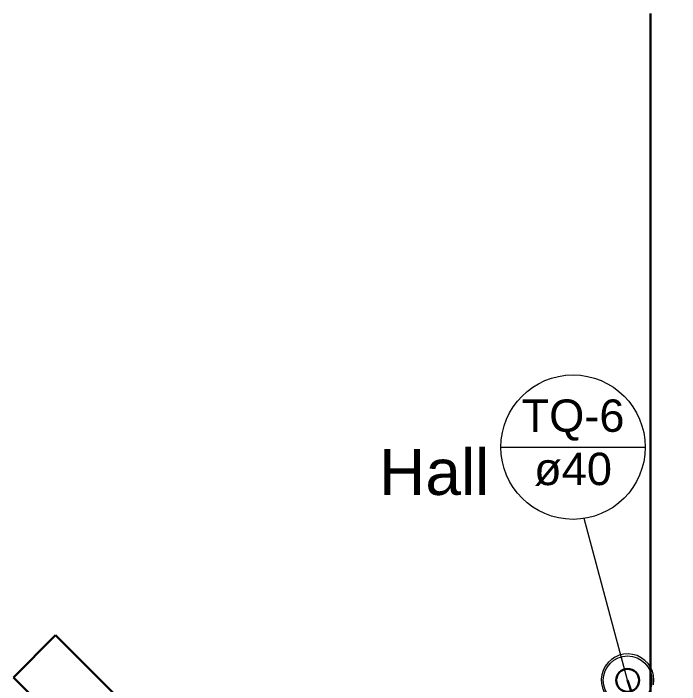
# Model space of a CAD drawing. Header units: inches. Extents: x -27 to 114, y -35 to 60.
# Drawn here: x 60.365 to 61.819, y -28.182 to -26.717 of the extents above; entities that cross this region are included whole.
import ezdxf

# ---------------------------------------------------------------- set-up
doc = ezdxf.new("R2010")
doc.units = ezdxf.units.IN
doc.header["$LTSCALE"] = 10
doc.header["$MEASUREMENT"] = 0
for name, color, linetype, lineweight in [('Simbolos', 160, 'Continuous', 20), ('Simbolos_int', 5, 'Continuous', 5), ('TQ-Colunas', 6, 'Continuous', 30), ('TQ-Indicação coluna', 5, 'Continuous', 20), ('TQ-Textos coluna', 7, 'Continuous', 20), ('TQ-Tubos detalhe', 6, 'Continuous', 30), ('xeixo', 3, 'Continuous', 20), ('xparede', 7, 'Continuous', 30), ('xtexto', 7, 'Continuous', 20)]:
    doc.layers.add(name, color=color, linetype=linetype, lineweight=lineweight)
doc.styles.add('Arial', font='arial.ttf')

msp = doc.modelspace()

# ---------------------------------------------------------------- linework, layer by layer
at = {"layer": 'Simbolos'}
msp.add_arc((61.7052, -28.1724), 0.0576, 350.2048, 226.6353, dxfattribs=at)
at = {"layer": 'Simbolos_int'}
msp.add_circle((61.7052, -28.1724), 0.0532, dxfattribs=at)
at = {"layer": 'TQ-Colunas', "linetype": 'Continuous'}
msp.add_circle((61.7052, -28.1724), 0.025, dxfattribs=at)
at = {"layer": 'TQ-Indicação coluna'}
for p, q in [((61.4286, -27.6637), (61.7436, -27.6637)), ((61.7052, -28.1724), (61.6101, -27.8194))]:
    msp.add_line(p, q, dxfattribs=at)
msp.add_circle((61.5861, -27.6637), 0.1575, dxfattribs=at)
at = {"layer": 'TQ-Tubos detalhe'}
msp.add_line((61.7052, -28.1724), (62.7942, -31.4404), dxfattribs=at)
at = {"layer": 'xeixo'}
msp.add_line((61.7052, -28.1724), (62.7942, -31.4404), dxfattribs=at)
at = {"layer": 'xparede'}
for p, q in [((61.7552, -28.2224), (61.7552, -26.7174)), ((60.3647, -28.1659), (60.4567, -28.0739)), ((60.6052, -28.2224), (60.4567, -28.0739)), ((60.4752, -28.2764), (60.3647, -28.1659))]:
    msp.add_line(p, q, dxfattribs=at)

# ---------------------------------------------------------------- texts
at = {"layer": 'TQ-Textos coluna', "char_height": 0.0706, "attachment_point": 8, "line_spacing_factor": 0.798, "style": 'Arial'}
for s, insert, width in [('TQ-6', (61.5861, -27.6497), 0.248342), ('ø40', (61.5861, -27.7484), 0.188122)]:
    msp.add_mtext(s, dxfattribs=dict(at, insert=insert, width=width))
at = {"layer": 'xtexto', "insert": (61.2832, -27.7694), "char_height": 0.1, "width": 0.334611, "attachment_point": 8, "line_spacing_factor": 0.798, "style": 'Arial'}
msp.add_mtext('Hall', dxfattribs=at)

doc.saveas('drawing.dxf')
